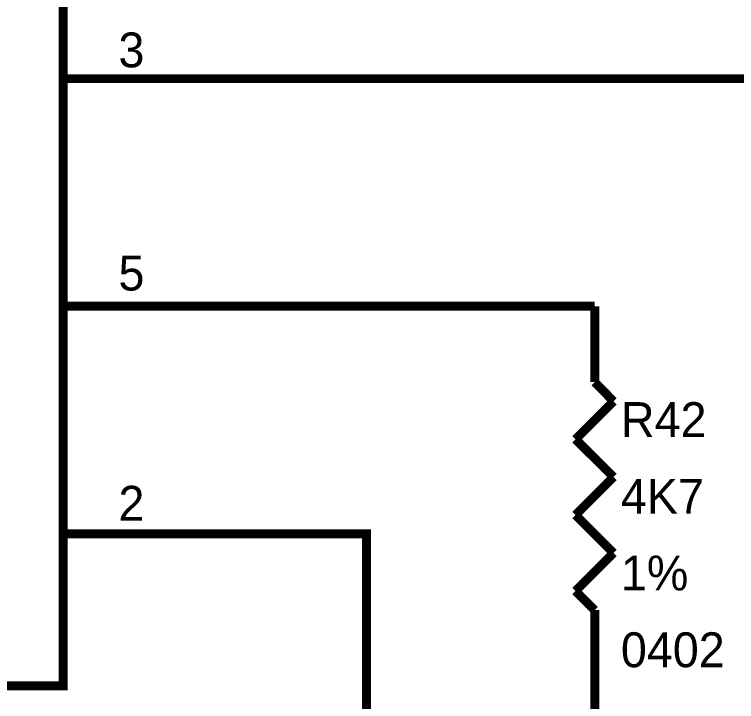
# Model space of a CAD drawing. Header units: inches. Extents: x 0 to 31.5, y 0 to 22.3.
# Drawn here: x 12.237 to 13.188, y 17.679 to 18.584 of the extents above; entities that cross this region are included whole.
import ezdxf

# ---------------------------------------------------------------- set-up
doc = ezdxf.new("R2010")
doc.units = ezdxf.units.IN
doc.header["$MEASUREMENT"] = 0
doc.layers.add('Sheet', color=255, linetype='Continuous')

msp = doc.modelspace()

# ---------------------------------------------------------------- linework, layer by layer
at = {"layer": 'Sheet'}
for points in [[(11.40141, 18.69991, 0.0118, 0.0118, 0), (12.3011, 18.69991, 0.0118, 0.0118, 0), (12.3011, 17.69953, 0.0118, 0.0118, 0), (11.40141, 17.69953, 0.0118, 0.0118, 0), (11.40141, 18.69991, 0.0118, 0.0118, 0)], [(11.40141, 18.69991, 0.0039, 0.0039, 0), (11.40141, 17.69953, 0.0039, 0.0039, 0), (12.3011, 17.69953, 0.0039, 0.0039, 0), (12.3011, 18.69991, 0.0039, 0.0039, 0), (11.40141, 18.69991, 0.0039, 0.0039, 0), (11.40141, 18.69991, 0.0039, 0.0039, 0)]]:
    msp.add_lwpolyline(points, format="xyseb", close=True, dxfattribs=at)
for points in [[(12.3011, 18.49949, 0.0118, 0.0118, 0), (12.5009, 18.49949, 0.0118, 0.0118, 0)], [(12.5009, 18.49949, 0.0118, 0.0118, 0), (13.60097, 18.49949, 0.0118, 0.0118, 0), (14.40075, 18.49949, 0.0118, 0.0118, 0), (15.00016, 18.49949, 0.0118, 0.0118, 0)], [(12.3011, 18.19972, 0.0118, 0.0118, 0), (12.5009, 18.19972, 0.0118, 0.0118, 0)], [(12.5009, 18.19972, 0.0118, 0.0118, 0), (13.00098, 18.19972, 0.0118, 0.0118, 0)], [(13.00098, 18.0998, 0.0118, 0.0118, 0), (13.00098, 18.19972, 0.0118, 0.0118, 0)], [(13.02567, 18.07453, 0.0118, 0.0118, 0), (13.00098, 18.0998, 0.0118, 0.0118, 0)], [(12.97572, 18.02457, 0.0118, 0.0118, 0), (13.02567, 18.07453, 0.0118, 0.0118, 0)], [(13.02567, 17.97461, 0.0118, 0.0118, 0), (12.97572, 18.02457, 0.0118, 0.0118, 0)], [(12.97572, 17.92465, 0.0118, 0.0118, 0), (13.02567, 17.97461, 0.0118, 0.0118, 0)], [(13.02567, 17.87469, 0.0118, 0.0118, 0), (12.97572, 17.92465, 0.0118, 0.0118, 0)], [(12.3011, 17.89995, 0.0118, 0.0118, 0), (12.5009, 17.89995, 0.0118, 0.0118, 0)], [(12.5009, 17.89995, 0.0118, 0.0118, 0), (12.70071, 17.89995, 0.0118, 0.0118, 0), (12.70071, 17.59961, 0.0118, 0.0118, 0), (13.00098, 17.59961, 0.0118, 0.0118, 0), (13.00098, 17.69953, 0.0118, 0.0118, 0)], [(12.97572, 17.82472, 0.0118, 0.0118, 0), (13.02567, 17.87469, 0.0118, 0.0118, 0)], [(13.00098, 17.79946, 0.0118, 0.0118, 0), (12.97572, 17.82472, 0.0118, 0.0118, 0)], [(13.00098, 17.79946, 0.0118, 0.0118, 0), (13.00098, 17.69953, 0.0118, 0.0118, 0)]]:
    msp.add_lwpolyline(points, format="xyseb", dxfattribs=at)

# ---------------------------------------------------------------- texts
for s, height, p in [('3', 0.04594, (12.37402, 18.51442)), ('5', 0.04594, (12.37402, 18.2204)), ('R42', 0.045941, (13.03543, 18.02744)), ('4K7', 0.045941, (13.03543, 17.92637)), ('2', 0.04594, (12.37402, 17.91718)), ('1%', 0.045941, (13.03543, 17.8253)), ('0402', 0.045941, (13.03543, 17.72423))]:
    msp.add_text(s, height=height, dxfattribs=at).set_placement(p)

doc.saveas('drawing.dxf')
